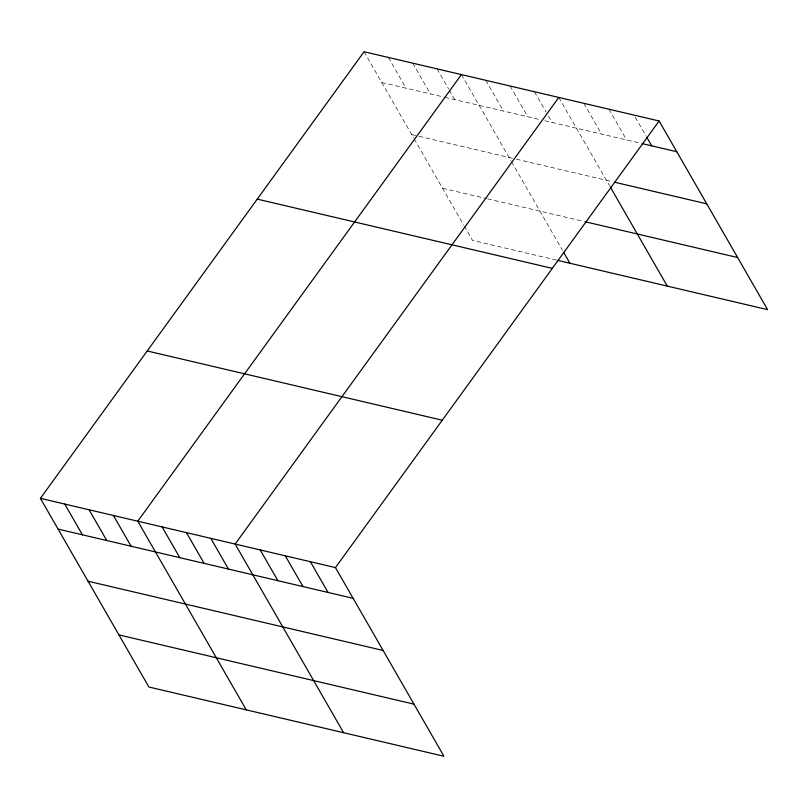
<?xml version="1.0" encoding="UTF-8"?>
<svg xmlns="http://www.w3.org/2000/svg" width="808" height="808" viewBox="0 0 808 808"><rect width="100%" height="100%" fill="white"/><g stroke="black" fill="none" stroke-linecap="round" stroke-linejoin="round"><path stroke-width="0.61" stroke-dasharray="4.04 3.03" d="M381.74 82.487L443.814 97.051M445.026 97.344L539.966 119.624M544.834 120.766L640.966 143.319M411.706 134.603L417.786 136.027M419.009 136.31L515.161 158.883M516.373 159.166L612.413 181.699M442.572 188.294L486.396 198.576M487.608 198.859L583.76 221.422M556.52 260.115L472.539 240.4L464.428 226.291M635.25 117.221L646.228 136.299M608.959 109.211L626.634 139.956M583.871 103.323L601.556 134.078M558.793 97.445L609.525 185.668M534.452 91.728L546.036 111.878M548.47 116.11L552.137 122.473M510.111 86.012L527.796 116.766M485.77 80.305L503.445 111.05M461.429 74.588L510.929 160.671M511.545 161.741L562.418 250.227M437.088 68.882L448.662 89.021M449.278 90.082L454.763 99.626M412.736 63.165L430.422 93.91M388.396 57.449L406.081 88.203M364.055 51.742L413.555 137.825M414.171 138.895L463.802 225.2"/><path stroke-width="1.21" d="M40.4 498.354L335.461 567.6L443.946 756.258L148.884 687.012L40.4 498.354L364.055 51.742L659.116 120.988L767.6 309.646L557.742 260.398M461.429 74.588L137.774 521.2L246.258 709.868M558.793 97.445L235.138 544.057L343.622 732.715M335.461 567.6L659.116 120.988M642.158 143.602L676.791 151.732M614.797 182.265L706.758 203.838M584.982 221.705L737.633 257.53M257.247 199.121L552.308 268.367M147.208 350.975L442.269 420.211M58.085 529.099L353.136 598.344M88.042 581.215L383.103 650.46M118.917 634.906L413.979 704.152M646.834 137.36L651.713 145.844M610.141 186.739L667.277 286.103M563.671 252.399L569.913 263.256M310.383 561.712L328.058 592.456M285.295 555.823L302.98 586.578M260.216 549.945L277.901 580.689M210.797 538.34L228.472 569.095M186.456 532.634L204.131 563.378M162.115 526.917L179.79 557.661M113.423 515.494L131.108 546.238M89.082 509.777L106.767 540.532M64.741 504.071L82.426 534.815"/></g></svg>
